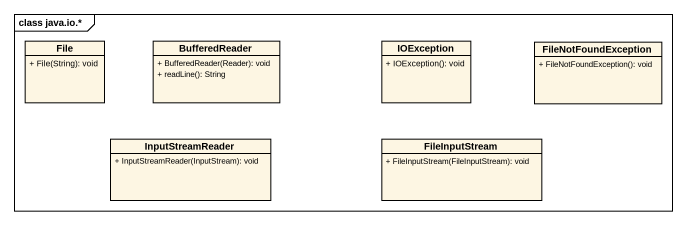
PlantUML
@startuml
mainframe class java.io.*
hide circle
hide empty members
skinparam classAttributeIconSize 0
class "File" as File_ {
  + File(String): void
}
class BufferedReader {
  + BufferedReader(Reader): void
  + readLine(): String
}
class IOException {
  + IOException(): void
}
class FileNotFoundException {
  + FileNotFoundException(): void
}
class InputStreamReader {
  + InputStreamReader(InputStream): void
}
class FileInputStream {
  + FileInputStream(FileInputStream): void
}
@enduml
